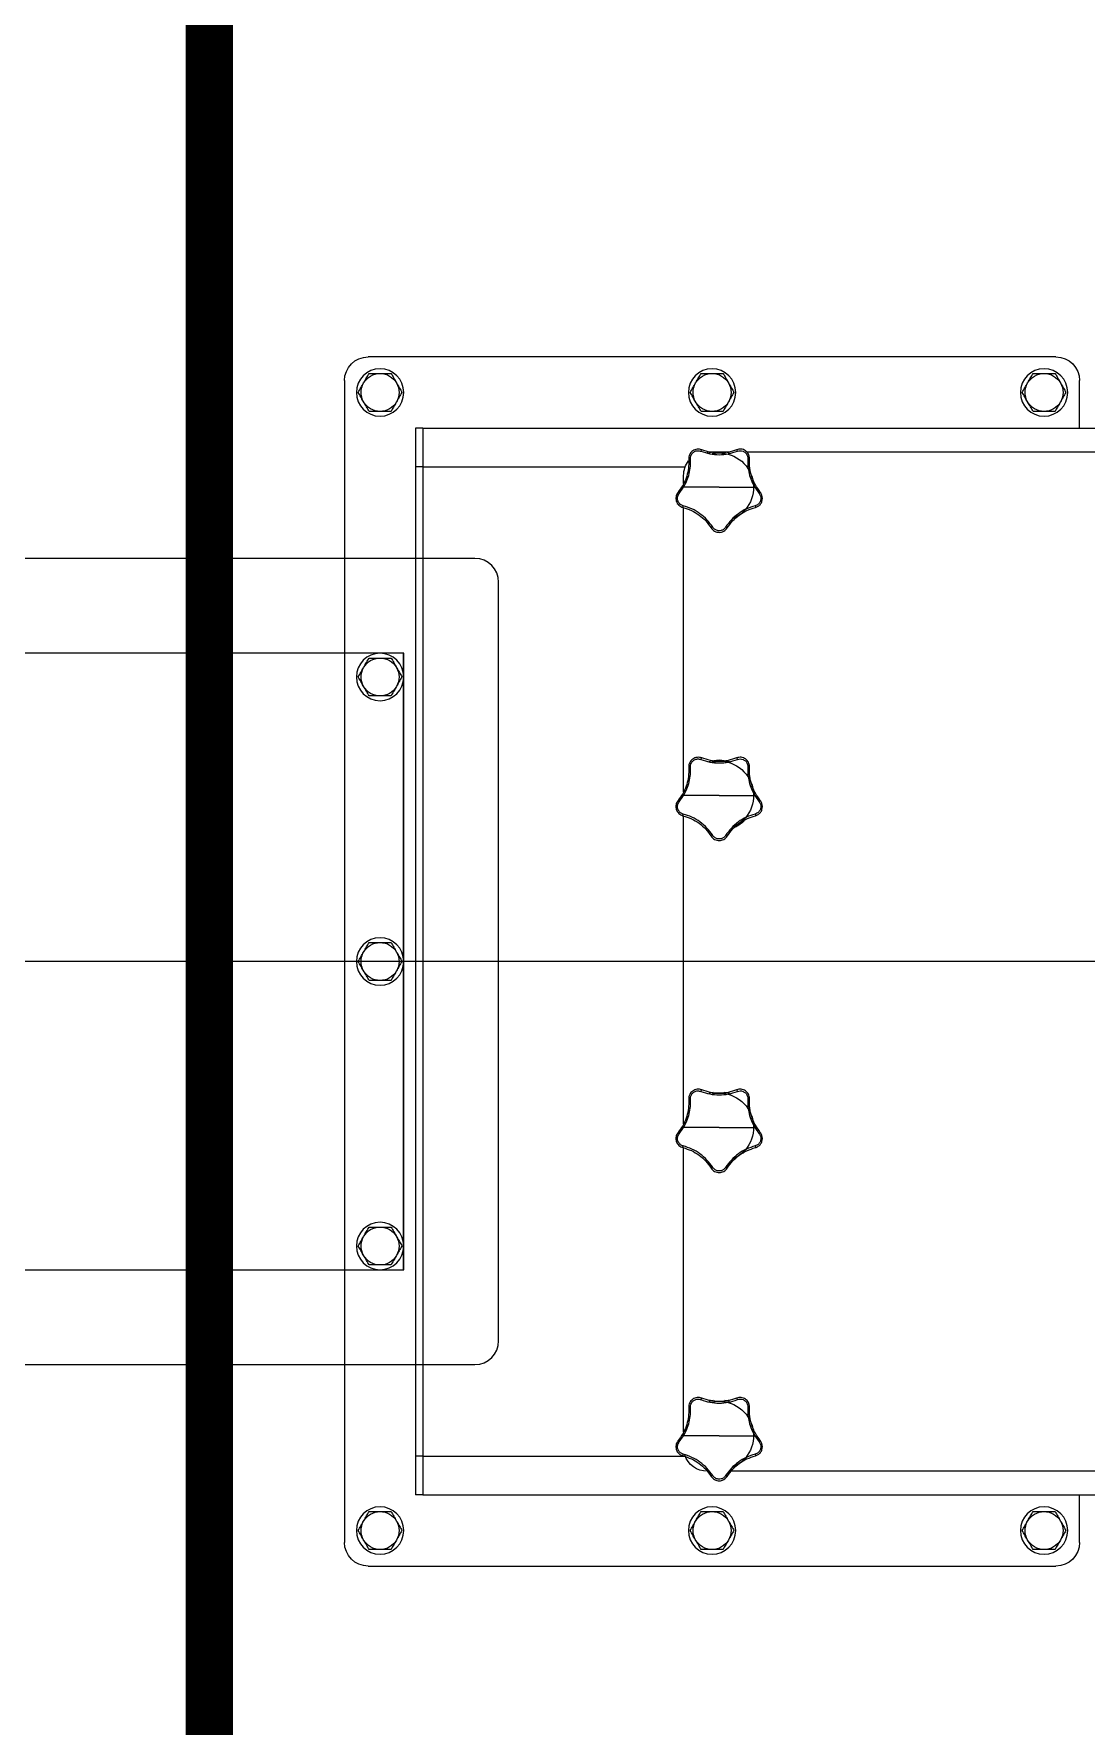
# Model space of a CAD drawing. Extents: x -681219 to -550379, y -242630 to -158199.
# Drawn here: x -660229 to -659786, y -222589 to -221875 of the extents above; entities that cross this region are included whole.
import ezdxf
from ezdxf.lldxf.tags import DXFTag

# ---------------------------------------------------------------- set-up
doc = ezdxf.new("R2010")
doc.units = 0
doc.header["$LTSCALE"] = 1000
doc.layers.get('0').update_dxf_attribs({"linetype": 'CONTINUOUS'})
doc.layers.add('center', color=253, linetype='CENTER2')
doc.layers.add('DIM', color=7, linetype='CONTINUOUS', lineweight=18)
doc.layers.add('famsun', color=7, linetype='CONTINUOUS', lineweight=0)
tags = doc.linetypes.add('CENTER2', pattern=[28.575, 19.05, -3.175, 3.175, -3.175]).pattern_tags.tags
tags[10:11] = [DXFTag(74, 4), DXFTag(75, 0), DXFTag(340, '0'), DXFTag(46, 0.0), DXFTag(50, 0.0), DXFTag(44, 0.0), DXFTag(45, 0.0)]
tags[8:9] = [DXFTag(74, 4), DXFTag(75, 0), DXFTag(340, '0'), DXFTag(46, 0.0), DXFTag(50, 0.0), DXFTag(44, 0.0), DXFTag(45, 0.0)]
tags[6:7] = [DXFTag(74, 4), DXFTag(75, 0), DXFTag(340, '0'), DXFTag(46, 0.0), DXFTag(50, 0.0), DXFTag(44, 0.0), DXFTag(45, 0.0)]
tags[4:5] = [DXFTag(74, 4), DXFTag(75, 0), DXFTag(340, '0'), DXFTag(46, 0.0), DXFTag(50, 0.0), DXFTag(44, 0.0), DXFTag(45, 0.0)]

# ---------------------------------------------------------------- blocks, each defined once
blk = doc.blocks.new('12')
for p, q in [((2243, 255), (2533, 255)), ((2233, 225), (2233, 245)), ((2543, 245), (2543, -245)), ((2510, 225), (108.97, 225)), ((2510, 225), (2510, 208.7)), ((2510, 225), (2513, 225)), ((2510, 225), (2510, 208.7)), ((2513, 225), (2513, 208.7)), ((2373.43, 215), (2221.5, 215)), ((2390, 215), (2380.6, 215)), ((2380.7, 214.37), (2381.58, 214.61)), ((2381.58, 214.61), (2382.61, 214.81)), ((2387.48, 214.79), (2388.42, 214.61)), ((2388.42, 214.61), (2389.35, 214.36)), ((2372.19, 211.89), (2372.18, 212.14)), ((2397.81, 211.89), (2397.77, 210.65)), ((2510, 208.7), (2399.29, 208.7)), ((2510, 208.7), (2510, -208.7)), ((2510, 208.7), (2513, 208.7)), ((2510, 208.7), (2510, -208.7)), ((2513, 208.7), (2513, -208.7)), ((2369.99, 200), (2368.15, 197.38)), ((2385, 200), (2369.99, 200)), ((2385, 200), (2400.01, 200)), ((2400, 201.6), (2400, 205)), ((2401.85, 197.38), (2400.01, 200)), ((2372.19, 81.89), (2372.18, 82.14)), ((2397.81, 81.89), (2397.77, 80.65)), ((2369.99, 70), (2368.15, 67.38)), ((2385, 70), (2369.99, 70)), ((2385, 70), (2400.01, 70)), ((2401.85, 67.38), (2400.01, 70)), ((2400, -68.4), (2400, 61.4)), ((2380.7, -55.63), (2381.58, -55.39)), ((2381.58, -55.39), (2382.61, -55.19)), ((2387.48, -55.21), (2388.42, -55.39)), ((2388.42, -55.39), (2389.35, -55.64)), ((2372.19, -58.11), (2372.18, -57.86)), ((2397.81, -58.11), (2397.77, -59.35)), ((2369.99, -70), (2368.15, -72.62)), ((2385, -70), (2369.99, -70)), ((2385, -70), (2400.01, -70)), ((2401.85, -72.62), (2400.01, -70)), ((2400, -198.4), (2400, -78.6)), ((2380.7, -185.63), (2381.58, -185.39)), ((2381.58, -185.39), (2382.61, -185.19)), ((2387.48, -185.21), (2388.42, -185.39)), ((2388.42, -185.39), (2389.35, -185.64)), ((2372.19, -188.11), (2372.18, -187.86)), ((2397.81, -188.11), (2397.77, -189.35)), ((2369.99, -200), (2368.15, -202.62)), ((2385, -200), (2369.99, -200)), ((2385, -200), (2400.01, -200)), ((2401.85, -202.62), (2400.01, -200)), ((2510, -208.7), (2399.29, -208.7)), ((2510, -208.7), (2510, -225)), ((2510, -208.7), (2513, -208.7)), ((2510, -208.7), (2510, -225)), ((2513, -208.7), (2513, -225)), ((2221.5, -215), (2379.96, -215)), ((2510, -225), (108.97, -225)), ((2233, -245), (2233, -225)), ((2510, -225), (2513, -225)), ((2533, -255), (2243, -255))]:
    blk.add_line(p, q)
at = {"color": 8, "linetype": 'CENTER2'}
for p, q in [((2400, 71.6), (2400, 191.4)), ((-455.35, 0), (2585.12, 0))]:
    blk.add_line(p, q, dxfattribs=at)
for centre in [(2248, 240), (2388, 240), (2528, 240), (2528, 120), (2528, 0), (2528, -120), (2248, -240), (2388, -240), (2528, -240)]:
    blk.add_circle(centre, 10)
for centre, radius, start, end in [((2243, 245), 10, 90, 180), ((2533, 245), 10, 0, 90), ((2248, 240), 8, 150, 210), ((2248, 240), 8, 90, 150), ((2248, 240), 8, 30, 90), ((2248, 240), 8, 330, 30), ((2388, 240), 8, 150, 210), ((2388, 240), 8, 90, 150), ((2388, 240), 8, 30, 90), ((2388, 240), 8, 330, 30), ((2528, 240), 8, 150, 210), ((2528, 240), 8, 90, 150), ((2528, 240), 8, 30, 90), ((2528, 240), 8, 330, 30), ((2248, 240), 8, 210, 270), ((2248, 240), 8, 270, 330), ((2388, 240), 8, 210, 270), ((2388, 240), 8, 270, 330), ((2528, 240), 8, 210, 270), ((2528, 240), 8, 270, 330), ((2385, 200), 14.5, 78.32229, 247.13734), ((2378.92, 214.76), 1.67, 139.03937, 164.15322), ((2391.08, 214.76), 1.67, 15.84678, 40.96063), ((2372.84, 210.35), 1.67, 87.84678, 112.96063), ((2397.16, 210.35), 1.67, 67.03937, 92.15322), ((2390, 205), 10, 0, 37.93041), ((2369.08, 198.78), 1.67, 211.03937, 236.15322), ((2400.92, 198.78), 1.67, 303.84678, 328.96063), ((2371.4, 191.64), 1.67, 159.84678, 184.96063), ((2398.6, 191.64), 1.67, 355.03937, 20.15322), ((2381.25, 184.49), 1.67, 283.03937, 308.15322), ((2388.75, 184.49), 1.67, 231.84678, 256.96063), ((2528, 120), 8, 150, 210), ((2528, 120), 8, 90, 150), ((2528, 120), 8, 30, 90), ((2528, 120), 8, 330, 30), ((2528, 120), 8, 210, 270), ((2528, 120), 8, 270, 330), ((2378.92, 84.76), 1.67, 139.03937, 164.15322), ((2391.08, 84.76), 1.67, 15.84678, 40.96063), ((2385, 70), 14.5, 78.32229, 247.13734), ((2372.84, 80.35), 1.67, 87.84678, 112.96063), ((2385, 70), 15, 73.15993, 106.64334), ((2397.16, 80.35), 1.67, 67.03937, 92.15322), ((2369.08, 68.78), 1.67, 211.03937, 236.15322), ((2400.92, 68.78), 1.67, 303.84678, 328.96063), ((2371.4, 61.64), 1.67, 159.84678, 184.96063), ((2385, 70), 15, 225.5051, 242.52459), ((2398.6, 61.64), 1.67, 355.03937, 20.15322), ((2381.25, 54.49), 1.67, 283.03937, 308.15322), ((2388.75, 54.49), 1.67, 231.84678, 256.96063), ((2528, 0), 8, 90, 150), ((2528, 0), 8, 30, 90), ((2528, 0), 8, 150, 210), ((2528, 0), 8, 330, 30), ((2528, 0), 8, 210, 270), ((2528, 0), 8, 270, 330), ((2385, -70), 14.5, 78.32229, 247.13734), ((2378.92, -55.24), 1.67, 139.03937, 164.15322), ((2391.08, -55.24), 1.67, 15.84678, 40.96063), ((2372.84, -59.65), 1.67, 87.84678, 112.96063), ((2397.16, -59.65), 1.67, 67.03937, 92.15322), ((2369.08, -71.22), 1.67, 211.03937, 236.15322), ((2371.4, -78.36), 1.67, 159.84678, 184.96063), ((2398.6, -78.36), 1.67, 355.03937, 20.15322), ((2400.92, -71.22), 1.67, 303.84678, 328.96063), ((2381.25, -85.51), 1.67, 283.03937, 308.15322), ((2388.75, -85.51), 1.67, 231.84678, 256.96063), ((2528, -120), 8, 90, 150), ((2528, -120), 8, 30, 90), ((2528, -120), 8, 150, 210), ((2528, -120), 8, 330, 30), ((2528, -120), 8, 210, 270), ((2528, -120), 8, 270, 330), ((2385, -200), 14.5, 78.32229, 247.13734), ((2378.92, -185.24), 1.67, 139.03937, 164.15322), ((2391.08, -185.24), 1.67, 15.84678, 40.96063), ((2372.84, -189.65), 1.67, 87.84678, 112.96063), ((2397.16, -189.65), 1.67, 67.03937, 92.15322), ((2369.08, -201.22), 1.67, 211.03937, 236.15322), ((2400.92, -201.22), 1.67, 303.84678, 328.96063), ((2371.4, -208.36), 1.67, 159.84678, 184.96063), ((2390, -205), 10, 270, 341.77374), ((2398.6, -208.36), 1.67, 355.03937, 20.15322), ((2381.25, -215.51), 1.67, 283.03937, 308.15322), ((2388.75, -215.51), 1.67, 231.84678, 256.96063), ((2248, -240), 8, 90, 150), ((2248, -240), 8, 30, 90), ((2388, -240), 8, 90, 150), ((2388, -240), 8, 30, 90), ((2528, -240), 8, 90, 150), ((2528, -240), 8, 30, 90), ((2248, -240), 8, 150, 210), ((2248, -240), 8, 330, 30), ((2388, -240), 8, 150, 210), ((2388, -240), 8, 330, 30), ((2528, -240), 8, 150, 210), ((2528, -240), 8, 330, 30), ((2243, -245), 10, 180, 270), ((2248, -240), 8, 210, 270), ((2248, -240), 8, 270, 330), ((2388, -240), 8, 210, 270), ((2388, -240), 8, 270, 330), ((2528, -240), 8, 210, 270), ((2528, -240), 8, 270, 330), ((2533, -245), 10, 270, 0)]:
    blk.add_arc(centre, radius, start, end)
for points, knots in [([(2241.07, 244), (2241.02, 243.91), (2240.6, 243.19), (2239.82, 241.83), (2239.12, 240.61), (2238.76, 240)], [0, 0, 0, 0, 0.0700858, 0.5307822, 1, 1, 1, 1]), ([(2243.38, 248), (2243.01, 247.35), (2242.25, 246.04), (2241.47, 244.68), (2241.07, 244)], [0, 0, 0, 0, 0.495458, 1, 1, 1, 1]), ([(2248, 248), (2246.73, 248), (2245.17, 248), (2243.66, 248), (2243.38, 248)], [0, 0, 0, 0, 0.811304, 1, 1, 1, 1]), ([(2252.62, 248), (2251.42, 248), (2249.9, 248), (2248.33, 248), (2248, 248)], [0, 0, 0, 0, 0.785622, 1, 1, 1, 1]), ([(2254.93, 244), (2254.87, 244.09), (2254.46, 244.81), (2253.68, 246.17), (2252.97, 247.39), (2252.62, 248)], [0, 0, 0, 0, 0.0700858, 0.5307822, 1, 1, 1, 1]), ([(2257.24, 240), (2256.86, 240.65), (2256.11, 241.96), (2255.32, 243.32), (2254.93, 244)], [0, 0, 0, 0, 0.495458, 1, 1, 1, 1]), ([(2381.07, 244), (2381.02, 243.91), (2380.6, 243.19), (2379.82, 241.83), (2379.12, 240.61), (2378.76, 240)], [0, 0, 0, 0, 0.0700858, 0.5307822, 1, 1, 1, 1]), ([(2383.38, 248), (2383.01, 247.35), (2382.25, 246.04), (2381.47, 244.68), (2381.07, 244)], [0, 0, 0, 0, 0.495458, 1, 1, 1, 1]), ([(2388, 248), (2386.73, 248), (2385.17, 248), (2383.66, 248), (2383.38, 248)], [0, 0, 0, 0, 0.811304, 1, 1, 1, 1]), ([(2392.62, 248), (2391.42, 248), (2389.9, 248), (2388.33, 248), (2388, 248)], [0, 0, 0, 0, 0.785622, 1, 1, 1, 1]), ([(2394.93, 244), (2394.87, 244.09), (2394.46, 244.81), (2393.68, 246.17), (2392.97, 247.39), (2392.62, 248)], [0, 0, 0, 0, 0.0700858, 0.5307822, 1, 1, 1, 1]), ([(2397.24, 240), (2396.86, 240.65), (2396.11, 241.96), (2395.32, 243.32), (2394.93, 244)], [0, 0, 0, 0, 0.495458, 1, 1, 1, 1]), ([(2521.07, 244), (2521.02, 243.91), (2520.6, 243.19), (2519.82, 241.83), (2519.12, 240.61), (2518.76, 240)], [0, 0, 0, 0, 0.0700858, 0.5307822, 1, 1, 1, 1]), ([(2523.38, 248), (2523.01, 247.35), (2522.25, 246.04), (2521.47, 244.68), (2521.07, 244)], [0, 0, 0, 0, 0.495458, 1, 1, 1, 1]), ([(2528, 248), (2526.73, 248), (2525.17, 248), (2523.66, 248), (2523.38, 248)], [0, 0, 0, 0, 0.811304, 1, 1, 1, 1]), ([(2532.62, 248), (2531.42, 248), (2529.9, 248), (2528.33, 248), (2528, 248)], [0, 0, 0, 0, 0.785622, 1, 1, 1, 1]), ([(2534.93, 244), (2534.87, 244.09), (2534.46, 244.81), (2533.68, 246.17), (2532.97, 247.39), (2532.62, 248)], [0, 0, 0, 0, 0.0700858, 0.5307822, 1, 1, 1, 1]), ([(2537.24, 240), (2536.86, 240.65), (2536.11, 241.96), (2535.32, 243.32), (2534.93, 244)], [0, 0, 0, 0, 0.495458, 1, 1, 1, 1]), ([(2238.76, 240), (2239.14, 239.35), (2239.89, 238.04), (2240.68, 236.68), (2241.07, 236)], [0, 0, 0, 0, 0.495458, 1, 1, 1, 1]), ([(2241.07, 236), (2241.13, 235.91), (2241.54, 235.19), (2242.32, 233.83), (2243.03, 232.61), (2243.38, 232)], [0, 0, 0, 0, 0.0700858, 0.5307822, 1, 1, 1, 1]), ([(2252.62, 232), (2252.99, 232.65), (2253.75, 233.96), (2254.53, 235.32), (2254.93, 236)], [0, 0, 0, 0, 0.495458, 1, 1, 1, 1]), ([(2254.93, 236), (2254.98, 236.09), (2255.4, 236.81), (2256.18, 238.17), (2256.88, 239.39), (2257.24, 240)], [0, 0, 0, 0, 0.0700858, 0.5307822, 1, 1, 1, 1]), ([(2378.76, 240), (2379.14, 239.35), (2379.89, 238.04), (2380.68, 236.68), (2381.07, 236)], [0, 0, 0, 0, 0.495458, 1, 1, 1, 1]), ([(2381.07, 236), (2381.13, 235.91), (2381.54, 235.19), (2382.32, 233.83), (2383.03, 232.61), (2383.38, 232)], [0, 0, 0, 0, 0.0700858, 0.5307822, 1, 1, 1, 1]), ([(2392.62, 232), (2392.99, 232.65), (2393.75, 233.96), (2394.53, 235.32), (2394.93, 236)], [0, 0, 0, 0, 0.495458, 1, 1, 1, 1]), ([(2394.93, 236), (2394.98, 236.09), (2395.4, 236.81), (2396.18, 238.17), (2396.88, 239.39), (2397.24, 240)], [0, 0, 0, 0, 0.0700858, 0.5307822, 1, 1, 1, 1]), ([(2518.76, 240), (2519.14, 239.35), (2519.89, 238.04), (2520.68, 236.68), (2521.07, 236)], [0, 0, 0, 0, 0.495458, 1, 1, 1, 1]), ([(2521.07, 236), (2521.13, 235.91), (2521.54, 235.19), (2522.32, 233.83), (2523.03, 232.61), (2523.38, 232)], [0, 0, 0, 0, 0.0700858, 0.5307822, 1, 1, 1, 1]), ([(2532.62, 232), (2532.99, 232.65), (2533.75, 233.96), (2534.53, 235.32), (2534.93, 236)], [0, 0, 0, 0, 0.495458, 1, 1, 1, 1]), ([(2534.93, 236), (2534.98, 236.09), (2535.4, 236.81), (2536.18, 238.17), (2536.88, 239.39), (2537.24, 240)], [0, 0, 0, 0, 0.0700858, 0.5307822, 1, 1, 1, 1]), ([(2243.38, 232), (2243.66, 232), (2245.17, 232), (2246.73, 232), (2248, 232)], [0, 0, 0, 0, 0.188696, 1, 1, 1, 1]), ([(2248, 232), (2248.33, 232), (2249.9, 232), (2251.42, 232), (2252.62, 232)], [0, 0, 0, 0, 0.214378, 1, 1, 1, 1]), ([(2383.38, 232), (2383.66, 232), (2385.17, 232), (2386.73, 232), (2388, 232)], [0, 0, 0, 0, 0.188696, 1, 1, 1, 1]), ([(2388, 232), (2388.33, 232), (2389.9, 232), (2391.42, 232), (2392.62, 232)], [0, 0, 0, 0, 0.214378, 1, 1, 1, 1]), ([(2523.38, 232), (2523.66, 232), (2525.17, 232), (2526.73, 232), (2528, 232)], [0, 0, 0, 0, 0.188696, 1, 1, 1, 1]), ([(2528, 232), (2528.33, 232), (2529.9, 232), (2531.42, 232), (2532.62, 232)], [0, 0, 0, 0, 0.214378, 1, 1, 1, 1]), ([(2372.18, 212.14), (2372.21, 212.47), (2372.25, 213.12), (2372.62, 214.03), (2373.17, 214.83), (2373.91, 215.47), (2374.78, 215.92), (2375.72, 216.15), (2376.71, 216.15), (2377.33, 215.96), (2377.65, 215.86)], [0, 0, 0, 0, 0.128495, 0.249756, 0.375809, 0.499953, 0.623666, 0.749874, 0.870849, 1, 1, 1, 1]), ([(2377.31, 215.22), (2376.92, 215.32), (2376.14, 215.53), (2374.92, 215.28), (2373.82, 214.6), (2373, 213.45), (2372.94, 212.49), (2372.91, 212.02)], [0, 0, 0, 0, 0.187058, 0.373924, 0.560709, 0.780234, 1, 1, 1, 1]), ([(2392.69, 215.22), (2391.44, 214.8), (2388.95, 213.97), (2384.99, 213.65), (2381.04, 213.97), (2378.55, 214.8), (2377.31, 215.22)], [0, 0, 0, 0, 0.251233, 0.500208, 0.750439, 1, 1, 1, 1]), ([(2377.65, 215.86), (2378.84, 215.46), (2381.21, 214.67), (2384.99, 214.35), (2388.77, 214.66), (2391.15, 215.46), (2392.35, 215.86)], [0, 0, 0, 0, 0.249562, 0.499801, 0.748752, 1, 1, 1, 1]), ([(2392.35, 215.86), (2392.68, 215.96), (2393.32, 216.16), (2394.34, 216.14), (2395.31, 215.89), (2396.19, 215.41), (2396.93, 214.71), (2397.46, 213.87), (2397.8, 212.9), (2397.8, 212.23), (2397.81, 211.89)], [0, 0, 0, 0, 0.12914, 0.249982, 0.376113, 0.499908, 0.623755, 0.74995, 0.870821, 1, 1, 1, 1]), ([(2397.09, 212.02), (2397.07, 212.42), (2397.03, 213.23), (2396.42, 214.31), (2395.43, 215.14), (2394.08, 215.56), (2393.16, 215.33), (2392.69, 215.22)], [0, 0, 0, 0, 0.187058, 0.373924, 0.560709, 0.780234, 1, 1, 1, 1]), ([(2367.65, 197.91), (2368.39, 198.92), (2369.88, 200.93), (2371.35, 204.43), (2372.22, 208.12), (2372.2, 210.63), (2372.19, 211.89)], [0, 0, 0, 0, 0.2495624, 0.4998013, 0.7487519, 1, 1, 1, 1]), ([(2372.91, 212.02), (2372.93, 210.97), (2372.96, 208.88), (2372.41, 205.77), (2371.48, 202.76), (2370.48, 200.92), (2369.99, 200)], [0, 0, 0, 0, 0.251572, 0.500479, 0.750741, 1, 1, 1, 1]), ([(2400.01, 200), (2399.52, 200.92), (2398.52, 202.77), (2397.58, 205.78), (2397.04, 208.89), (2397.07, 210.97), (2397.09, 212.02)], [0, 0, 0, 0, 0.249343, 0.500108, 0.749776, 1, 1, 1, 1]), ([(2397.77, 210.65), (2397.83, 209.5), (2397.94, 207.21), (2398.87, 203.86), (2400.28, 200.68), (2401.66, 198.84), (2402.35, 197.91)], [0, 0, 0, 0, 0.2489562, 0.499589, 0.748504, 1, 1, 1, 1]), ([(2366.73, 195.36), (2366.77, 195.81), (2366.85, 196.74), (2367.38, 197.51), (2367.65, 197.91)], [0, 0, 0, 0, 0.480984, 1, 1, 1, 1]), ([(2369.74, 191.49), (2369.31, 191.65), (2368.48, 191.95), (2367.51, 192.89), (2366.86, 194.04), (2366.78, 194.92), (2366.73, 195.36)], [0, 0, 0, 0, 0.25934, 0.499965, 0.75017, 1, 1, 1, 1]), ([(2368.15, 197.38), (2367.93, 197.05), (2367.49, 196.37), (2367.35, 195.13), (2367.67, 193.88), (2368.51, 192.75), (2369.39, 192.39), (2369.83, 192.21)], [0, 0, 0, 0, 0.187058, 0.373924, 0.560709, 0.780234, 1, 1, 1, 1]), ([(2400.17, 192.21), (2400.55, 192.36), (2401.3, 192.64), (2402.14, 193.56), (2402.62, 194.76), (2402.61, 196.17), (2402.1, 196.98), (2401.85, 197.38)], [0, 0, 0, 0, 0.187058, 0.373924, 0.560709, 0.780234, 1, 1, 1, 1]), ([(2402.35, 197.91), (2402.55, 197.63), (2402.94, 197.08), (2403.24, 196.11), (2403.3, 195.11), (2403.11, 194.12), (2402.68, 193.2), (2402.04, 192.43), (2401.23, 191.82), (2400.59, 191.6), (2400.26, 191.49)], [0, 0, 0, 0, 0.12914, 0.249982, 0.376114, 0.499908, 0.623755, 0.74995, 0.870821, 1, 1, 1, 1]), ([(2381.62, 182.85), (2380.9, 183.87), (2379.44, 185.91), (2376.57, 188.38), (2373.33, 190.36), (2370.94, 191.11), (2369.74, 191.49)], [0, 0, 0, 0, 0.2495624, 0.4998013, 0.7487519, 1, 1, 1, 1]), ([(2369.83, 192.21), (2371.09, 191.81), (2373.59, 191.02), (2376.98, 188.95), (2379.99, 186.37), (2381.52, 184.23), (2382.28, 183.17)], [0, 0, 0, 0, 0.251233, 0.500208, 0.750439, 1, 1, 1, 1]), ([(2387.72, 183.17), (2388.49, 184.24), (2390.02, 186.37), (2393.03, 188.96), (2396.42, 191.02), (2398.92, 191.82), (2400.17, 192.21)], [0, 0, 0, 0, 0.251233, 0.500208, 0.750439, 1, 1, 1, 1]), ([(2400.26, 191.49), (2399.07, 191.11), (2396.68, 190.36), (2393.44, 188.39), (2390.56, 185.92), (2389.11, 183.88), (2388.38, 182.85)], [0, 0, 0, 0, 0.249562, 0.499801, 0.748752, 1, 1, 1, 1]), ([(2388.38, 182.85), (2388.17, 182.58), (2387.77, 182.04), (2386.93, 181.45), (2386, 181.08), (2385, 180.96), (2384, 181.08), (2383.07, 181.45), (2382.23, 182.04), (2381.83, 182.58), (2381.62, 182.85)], [0, 0, 0, 0, 0.12914, 0.249982, 0.376113, 0.499908, 0.623755, 0.74995, 0.870821, 1, 1, 1, 1]), ([(2382.28, 183.17), (2382.53, 182.85), (2383.04, 182.22), (2384.18, 181.71), (2385.46, 181.62), (2386.8, 182.07), (2387.41, 182.8), (2387.72, 183.17)], [0, 0, 0, 0, 0.187058, 0.373924, 0.560709, 0.780234, 1, 1, 1, 1]), ([(2521.07, 124), (2521.02, 123.91), (2520.6, 123.19), (2519.82, 121.83), (2519.12, 120.61), (2518.76, 120)], [0, 0, 0, 0, 0.0700858, 0.5307822, 1, 1, 1, 1]), ([(2523.38, 128), (2523.01, 127.35), (2522.25, 126.04), (2521.47, 124.68), (2521.07, 124)], [0, 0, 0, 0, 0.495458, 1, 1, 1, 1]), ([(2528, 128), (2526.73, 128), (2525.17, 128), (2523.66, 128), (2523.38, 128)], [0, 0, 0, 0, 0.811304, 1, 1, 1, 1]), ([(2532.62, 128), (2531.42, 128), (2529.9, 128), (2528.33, 128), (2528, 128)], [0, 0, 0, 0, 0.785622, 1, 1, 1, 1]), ([(2534.93, 124), (2534.87, 124.09), (2534.46, 124.81), (2533.68, 126.17), (2532.97, 127.39), (2532.62, 128)], [0, 0, 0, 0, 0.0700858, 0.5307822, 1, 1, 1, 1]), ([(2537.24, 120), (2536.86, 120.65), (2536.11, 121.96), (2535.32, 123.32), (2534.93, 124)], [0, 0, 0, 0, 0.495458, 1, 1, 1, 1]), ([(2518.76, 120), (2519.14, 119.35), (2519.89, 118.04), (2520.68, 116.68), (2521.07, 116)], [0, 0, 0, 0, 0.495458, 1, 1, 1, 1]), ([(2521.07, 116), (2521.13, 115.91), (2521.54, 115.19), (2522.32, 113.83), (2523.03, 112.61), (2523.38, 112)], [0, 0, 0, 0, 0.0700858, 0.5307822, 1, 1, 1, 1]), ([(2532.62, 112), (2532.99, 112.65), (2533.75, 113.96), (2534.53, 115.32), (2534.93, 116)], [0, 0, 0, 0, 0.495458, 1, 1, 1, 1]), ([(2534.93, 116), (2534.98, 116.09), (2535.4, 116.81), (2536.18, 118.17), (2536.88, 119.39), (2537.24, 120)], [0, 0, 0, 0, 0.0700858, 0.5307822, 1, 1, 1, 1]), ([(2523.38, 112), (2523.66, 112), (2525.17, 112), (2526.73, 112), (2528, 112)], [0, 0, 0, 0, 0.188696, 1, 1, 1, 1]), ([(2528, 112), (2528.33, 112), (2529.9, 112), (2531.42, 112), (2532.62, 112)], [0, 0, 0, 0, 0.214378, 1, 1, 1, 1]), ([(2372.18, 82.14), (2372.21, 82.47), (2372.25, 83.12), (2372.62, 84.03), (2373.17, 84.83), (2373.91, 85.47), (2374.78, 85.92), (2375.72, 86.15), (2376.71, 86.15), (2377.33, 85.96), (2377.65, 85.86)], [0, 0, 0, 0, 0.128495, 0.249756, 0.375809, 0.499953, 0.623666, 0.749874, 0.870849, 1, 1, 1, 1]), ([(2377.65, 85.86), (2378.84, 85.46), (2381.21, 84.67), (2384.99, 84.35), (2388.77, 84.66), (2391.15, 85.46), (2392.35, 85.86)], [0, 0, 0, 0, 0.2495624, 0.4998013, 0.7487519, 1, 1, 1, 1]), ([(2392.35, 85.86), (2392.68, 85.96), (2393.32, 86.16), (2394.34, 86.14), (2395.31, 85.89), (2396.19, 85.41), (2396.93, 84.71), (2397.46, 83.87), (2397.8, 82.9), (2397.8, 82.23), (2397.81, 81.89)], [0, 0, 0, 0, 0.12914, 0.249982, 0.376113, 0.499908, 0.623755, 0.74995, 0.870821, 1, 1, 1, 1]), ([(2367.65, 67.91), (2368.39, 68.92), (2369.88, 70.93), (2371.35, 74.43), (2372.22, 78.12), (2372.2, 80.63), (2372.19, 81.89)], [0, 0, 0, 0, 0.249562, 0.499801, 0.748752, 1, 1, 1, 1]), ([(2372.91, 82.02), (2372.93, 80.97), (2372.96, 78.88), (2372.41, 75.77), (2371.48, 72.76), (2370.48, 70.92), (2369.99, 70)], [0, 0, 0, 0, 0.251572, 0.500479, 0.750741, 1, 1, 1, 1]), ([(2377.31, 85.22), (2376.92, 85.32), (2376.14, 85.53), (2374.92, 85.28), (2373.82, 84.6), (2373, 83.45), (2372.94, 82.49), (2372.91, 82.02)], [0, 0, 0, 0, 0.187058, 0.373924, 0.560709, 0.780234, 1, 1, 1, 1]), ([(2392.69, 85.22), (2391.44, 84.8), (2388.95, 83.97), (2384.99, 83.65), (2381.04, 83.97), (2378.55, 84.8), (2377.31, 85.22)], [0, 0, 0, 0, 0.251233, 0.500208, 0.750439, 1, 1, 1, 1]), ([(2397.09, 82.02), (2397.07, 82.42), (2397.03, 83.23), (2396.42, 84.31), (2395.43, 85.14), (2394.08, 85.56), (2393.16, 85.33), (2392.69, 85.22)], [0, 0, 0, 0, 0.187058, 0.373924, 0.560709, 0.780234, 1, 1, 1, 1]), ([(2400.01, 70), (2399.52, 70.92), (2398.52, 72.77), (2397.58, 75.78), (2397.04, 78.89), (2397.07, 80.97), (2397.09, 82.02)], [0, 0, 0, 0, 0.249343, 0.500108, 0.749776, 1, 1, 1, 1]), ([(2397.77, 80.65), (2397.83, 79.5), (2397.94, 77.21), (2398.87, 73.86), (2400.28, 70.68), (2401.66, 68.84), (2402.35, 67.91)], [0, 0, 0, 0, 0.2489562, 0.499589, 0.748504, 1, 1, 1, 1]), ([(2366.73, 65.36), (2366.77, 65.81), (2366.85, 66.74), (2367.38, 67.51), (2367.65, 67.91)], [0, 0, 0, 0, 0.480984, 1, 1, 1, 1]), ([(2369.74, 61.49), (2369.31, 61.65), (2368.48, 61.95), (2367.51, 62.89), (2366.86, 64.04), (2366.78, 64.92), (2366.73, 65.36)], [0, 0, 0, 0, 0.25934, 0.499965, 0.75017, 1, 1, 1, 1]), ([(2368.15, 67.38), (2367.93, 67.05), (2367.49, 66.37), (2367.35, 65.13), (2367.67, 63.88), (2368.51, 62.75), (2369.39, 62.39), (2369.83, 62.21)], [0, 0, 0, 0, 0.1870578, 0.3739241, 0.5607091, 0.7802342, 1, 1, 1, 1]), ([(2400.17, 62.21), (2400.55, 62.36), (2401.3, 62.64), (2402.14, 63.56), (2402.62, 64.76), (2402.61, 66.17), (2402.1, 66.98), (2401.85, 67.38)], [0, 0, 0, 0, 0.187058, 0.373924, 0.560709, 0.780234, 1, 1, 1, 1]), ([(2402.35, 67.91), (2402.55, 67.63), (2402.94, 67.08), (2403.24, 66.11), (2403.3, 65.11), (2403.11, 64.12), (2402.68, 63.2), (2402.04, 62.43), (2401.23, 61.82), (2400.59, 61.6), (2400.26, 61.49)], [0, 0, 0, 0, 0.12914, 0.249982, 0.376114, 0.499908, 0.623755, 0.74995, 0.870821, 1, 1, 1, 1]), ([(2381.62, 52.85), (2380.9, 53.87), (2379.44, 55.91), (2376.57, 58.38), (2373.33, 60.36), (2370.94, 61.11), (2369.74, 61.49)], [0, 0, 0, 0, 0.2495624, 0.4998013, 0.7487519, 1, 1, 1, 1]), ([(2369.83, 62.21), (2371.09, 61.81), (2373.59, 61.02), (2376.98, 58.95), (2379.99, 56.37), (2381.52, 54.23), (2382.28, 53.17)], [0, 0, 0, 0, 0.251233, 0.500208, 0.750439, 1, 1, 1, 1]), ([(2387.72, 53.17), (2388.49, 54.24), (2390.02, 56.37), (2393.03, 58.96), (2396.42, 61.02), (2398.92, 61.82), (2400.17, 62.21)], [0, 0, 0, 0, 0.251233, 0.500208, 0.750439, 1, 1, 1, 1]), ([(2400.26, 61.49), (2399.07, 61.11), (2396.68, 60.36), (2393.44, 58.39), (2390.56, 55.92), (2389.11, 53.88), (2388.38, 52.85)], [0, 0, 0, 0, 0.2495624, 0.4998013, 0.7487519, 1, 1, 1, 1]), ([(2388.38, 52.85), (2388.17, 52.58), (2387.77, 52.04), (2386.93, 51.45), (2386, 51.08), (2385, 50.96), (2384, 51.08), (2383.07, 51.45), (2382.23, 52.04), (2381.83, 52.58), (2381.62, 52.85)], [0, 0, 0, 0, 0.12914, 0.249982, 0.376113, 0.499908, 0.623755, 0.74995, 0.870821, 1, 1, 1, 1]), ([(2382.28, 53.17), (2382.53, 52.85), (2383.04, 52.22), (2384.18, 51.71), (2385.46, 51.62), (2386.8, 52.07), (2387.41, 52.8), (2387.72, 53.17)], [0, 0, 0, 0, 0.187058, 0.373924, 0.560709, 0.780234, 1, 1, 1, 1]), ([(2523.38, 8), (2523.01, 7.35), (2522.25, 6.04), (2521.47, 4.68), (2521.07, 4)], [0, 0, 0, 0, 0.495458, 1, 1, 1, 1]), ([(2528, 8), (2526.73, 8), (2525.17, 8), (2523.66, 8), (2523.38, 8)], [0, 0, 0, 0, 0.811304, 1, 1, 1, 1]), ([(2532.62, 8), (2531.42, 8), (2529.9, 8), (2528.33, 8), (2528, 8)], [0, 0, 0, 0, 0.785622, 1, 1, 1, 1]), ([(2534.93, 4), (2534.87, 4.09), (2534.46, 4.81), (2533.68, 6.17), (2532.97, 7.39), (2532.62, 8)], [0, 0, 0, 0, 0.0700858, 0.5307822, 1, 1, 1, 1]), ([(2521.07, 4), (2521.02, 3.91), (2520.6, 3.19), (2519.82, 1.83), (2519.12, 0.61), (2518.76, 0)], [0, 0, 0, 0, 0.0700858, 0.5307822, 1, 1, 1, 1]), ([(2518.76, 0), (2519.14, -0.65), (2519.89, -1.96), (2520.68, -3.32), (2521.07, -4)], [0, 0, 0, 0, 0.495458, 1, 1, 1, 1]), ([(2537.24, 0), (2536.86, 0.65), (2536.11, 1.96), (2535.32, 3.32), (2534.93, 4)], [0, 0, 0, 0, 0.495458, 1, 1, 1, 1]), ([(2534.93, -4), (2534.98, -3.91), (2535.4, -3.19), (2536.18, -1.83), (2536.88, -0.61), (2537.24, 0)], [0, 0, 0, 0, 0.0700858, 0.5307822, 1, 1, 1, 1]), ([(2521.07, -4), (2521.13, -4.09), (2521.54, -4.81), (2522.32, -6.17), (2523.03, -7.39), (2523.38, -8)], [0, 0, 0, 0, 0.0700858, 0.5307822, 1, 1, 1, 1]), ([(2532.62, -8), (2532.99, -7.35), (2533.75, -6.04), (2534.53, -4.68), (2534.93, -4)], [0, 0, 0, 0, 0.495458, 1, 1, 1, 1]), ([(2523.38, -8), (2523.66, -8), (2525.17, -8), (2526.73, -8), (2528, -8)], [0, 0, 0, 0, 0.188696, 1, 1, 1, 1]), ([(2528, -8), (2528.33, -8), (2529.9, -8), (2531.42, -8), (2532.62, -8)], [0, 0, 0, 0, 0.214378, 1, 1, 1, 1]), ([(2372.18, -57.86), (2372.21, -57.53), (2372.25, -56.88), (2372.62, -55.97), (2373.17, -55.17), (2373.91, -54.53), (2374.78, -54.08), (2375.72, -53.85), (2376.71, -53.85), (2377.33, -54.04), (2377.65, -54.14)], [0, 0, 0, 0, 0.128495, 0.249756, 0.375809, 0.499953, 0.623666, 0.749874, 0.870849, 1, 1, 1, 1]), ([(2377.31, -54.78), (2376.92, -54.68), (2376.14, -54.47), (2374.92, -54.72), (2373.82, -55.4), (2373, -56.55), (2372.94, -57.51), (2372.91, -57.98)], [0, 0, 0, 0, 0.187058, 0.373924, 0.560709, 0.780234, 1, 1, 1, 1]), ([(2392.69, -54.78), (2391.44, -55.2), (2388.95, -56.03), (2384.99, -56.35), (2381.04, -56.03), (2378.55, -55.2), (2377.31, -54.78)], [0, 0, 0, 0, 0.251233, 0.500208, 0.750439, 1, 1, 1, 1]), ([(2377.65, -54.14), (2378.84, -54.54), (2381.21, -55.33), (2384.99, -55.65), (2388.77, -55.34), (2391.15, -54.54), (2392.35, -54.14)], [0, 0, 0, 0, 0.2495624, 0.4998013, 0.7487519, 1, 1, 1, 1]), ([(2392.35, -54.14), (2392.68, -54.04), (2393.32, -53.84), (2394.34, -53.86), (2395.31, -54.11), (2396.19, -54.59), (2396.93, -55.29), (2397.46, -56.13), (2397.8, -57.1), (2397.8, -57.77), (2397.81, -58.11)], [0, 0, 0, 0, 0.12914, 0.249982, 0.376113, 0.499908, 0.623755, 0.74995, 0.870821, 1, 1, 1, 1]), ([(2397.09, -57.98), (2397.07, -57.58), (2397.03, -56.77), (2396.42, -55.69), (2395.43, -54.86), (2394.08, -54.44), (2393.16, -54.67), (2392.69, -54.78)], [0, 0, 0, 0, 0.1870578, 0.3739241, 0.5607091, 0.7802342, 1, 1, 1, 1]), ([(2367.65, -72.09), (2368.39, -71.08), (2369.88, -69.07), (2371.35, -65.57), (2372.22, -61.88), (2372.2, -59.37), (2372.19, -58.11)], [0, 0, 0, 0, 0.2495624, 0.4998013, 0.7487519, 1, 1, 1, 1]), ([(2372.91, -57.98), (2372.93, -59.03), (2372.96, -61.12), (2372.41, -64.23), (2371.48, -67.24), (2370.48, -69.08), (2369.99, -70)], [0, 0, 0, 0, 0.251572, 0.500479, 0.750741, 1, 1, 1, 1]), ([(2400.01, -70), (2399.52, -69.08), (2398.52, -67.23), (2397.58, -64.22), (2397.04, -61.11), (2397.07, -59.03), (2397.09, -57.98)], [0, 0, 0, 0, 0.249343, 0.500108, 0.749776, 1, 1, 1, 1]), ([(2397.77, -59.35), (2397.83, -60.5), (2397.94, -62.79), (2398.87, -66.14), (2400.28, -69.32), (2401.66, -71.16), (2402.35, -72.09)], [0, 0, 0, 0, 0.2489562, 0.499589, 0.748504, 1, 1, 1, 1]), ([(2366.73, -74.64), (2366.77, -74.19), (2366.85, -73.26), (2367.38, -72.49), (2367.65, -72.09)], [0, 0, 0, 0, 0.480984, 1, 1, 1, 1]), ([(2369.74, -78.51), (2369.31, -78.35), (2368.48, -78.05), (2367.51, -77.11), (2366.86, -75.96), (2366.78, -75.08), (2366.73, -74.64)], [0, 0, 0, 0, 0.25934, 0.499965, 0.75017, 1, 1, 1, 1]), ([(2368.15, -72.62), (2367.93, -72.95), (2367.49, -73.63), (2367.35, -74.87), (2367.67, -76.12), (2368.51, -77.25), (2369.39, -77.61), (2369.83, -77.79)], [0, 0, 0, 0, 0.1870578, 0.3739241, 0.5607091, 0.7802342, 1, 1, 1, 1]), ([(2381.62, -87.15), (2380.9, -86.13), (2379.44, -84.09), (2376.57, -81.62), (2373.33, -79.64), (2370.94, -78.89), (2369.74, -78.51)], [0, 0, 0, 0, 0.2495624, 0.4998013, 0.7487519, 1, 1, 1, 1]), ([(2369.83, -77.79), (2371.09, -78.19), (2373.59, -78.98), (2376.98, -81.05), (2379.99, -83.63), (2381.52, -85.77), (2382.28, -86.83)], [0, 0, 0, 0, 0.251233, 0.500208, 0.750439, 1, 1, 1, 1]), ([(2387.72, -86.83), (2388.49, -85.76), (2390.02, -83.63), (2393.03, -81.04), (2396.42, -78.98), (2398.92, -78.18), (2400.17, -77.79)], [0, 0, 0, 0, 0.251233, 0.500208, 0.750439, 1, 1, 1, 1]), ([(2400.26, -78.51), (2399.07, -78.89), (2396.68, -79.64), (2393.44, -81.61), (2390.56, -84.08), (2389.11, -86.12), (2388.38, -87.15)], [0, 0, 0, 0, 0.249562, 0.499801, 0.748752, 1, 1, 1, 1]), ([(2400.17, -77.79), (2400.55, -77.64), (2401.3, -77.36), (2402.14, -76.44), (2402.62, -75.24), (2402.61, -73.83), (2402.1, -73.02), (2401.85, -72.62)], [0, 0, 0, 0, 0.187058, 0.373924, 0.560709, 0.780234, 1, 1, 1, 1]), ([(2402.35, -72.09), (2402.55, -72.37), (2402.94, -72.92), (2403.24, -73.89), (2403.3, -74.89), (2403.11, -75.88), (2402.68, -76.8), (2402.04, -77.57), (2401.23, -78.18), (2400.59, -78.4), (2400.26, -78.51)], [0, 0, 0, 0, 0.12914, 0.249982, 0.376114, 0.499908, 0.623755, 0.74995, 0.870821, 1, 1, 1, 1]), ([(2388.38, -87.15), (2388.17, -87.42), (2387.77, -87.96), (2386.93, -88.55), (2386, -88.92), (2385, -89.04), (2384, -88.92), (2383.07, -88.55), (2382.23, -87.96), (2381.83, -87.42), (2381.62, -87.15)], [0, 0, 0, 0, 0.12914, 0.249982, 0.376113, 0.499908, 0.623755, 0.74995, 0.870821, 1, 1, 1, 1]), ([(2382.28, -86.83), (2382.53, -87.15), (2383.04, -87.78), (2384.18, -88.29), (2385.46, -88.38), (2386.8, -87.93), (2387.41, -87.2), (2387.72, -86.83)], [0, 0, 0, 0, 0.187058, 0.373924, 0.560709, 0.780234, 1, 1, 1, 1]), ([(2523.38, -112), (2523.01, -112.65), (2522.25, -113.96), (2521.47, -115.32), (2521.07, -116)], [0, 0, 0, 0, 0.495458, 1, 1, 1, 1]), ([(2528, -112), (2526.73, -112), (2525.17, -112), (2523.66, -112), (2523.38, -112)], [0, 0, 0, 0, 0.811304, 1, 1, 1, 1]), ([(2532.62, -112), (2531.42, -112), (2529.9, -112), (2528.33, -112), (2528, -112)], [0, 0, 0, 0, 0.785622, 1, 1, 1, 1]), ([(2534.93, -116), (2534.87, -115.91), (2534.46, -115.19), (2533.68, -113.83), (2532.97, -112.61), (2532.62, -112)], [0, 0, 0, 0, 0.0700858, 0.5307822, 1, 1, 1, 1]), ([(2521.07, -116), (2521.02, -116.09), (2520.6, -116.81), (2519.82, -118.17), (2519.12, -119.39), (2518.76, -120)], [0, 0, 0, 0, 0.0700858, 0.5307822, 1, 1, 1, 1]), ([(2518.76, -120), (2519.14, -120.65), (2519.89, -121.96), (2520.68, -123.32), (2521.07, -124)], [0, 0, 0, 0, 0.495458, 1, 1, 1, 1]), ([(2537.24, -120), (2536.86, -119.35), (2536.11, -118.04), (2535.32, -116.68), (2534.93, -116)], [0, 0, 0, 0, 0.495458, 1, 1, 1, 1]), ([(2534.93, -124), (2534.98, -123.91), (2535.4, -123.19), (2536.18, -121.83), (2536.88, -120.61), (2537.24, -120)], [0, 0, 0, 0, 0.0700858, 0.5307822, 1, 1, 1, 1]), ([(2521.07, -124), (2521.13, -124.09), (2521.54, -124.81), (2522.32, -126.17), (2523.03, -127.39), (2523.38, -128)], [0, 0, 0, 0, 0.0700858, 0.5307822, 1, 1, 1, 1]), ([(2523.38, -128), (2523.66, -128), (2525.17, -128), (2526.73, -128), (2528, -128)], [0, 0, 0, 0, 0.188696, 1, 1, 1, 1]), ([(2528, -128), (2528.33, -128), (2529.9, -128), (2531.42, -128), (2532.62, -128)], [0, 0, 0, 0, 0.214378, 1, 1, 1, 1]), ([(2532.62, -128), (2532.99, -127.35), (2533.75, -126.04), (2534.53, -124.68), (2534.93, -124)], [0, 0, 0, 0, 0.495458, 1, 1, 1, 1]), ([(2372.18, -187.86), (2372.21, -187.53), (2372.25, -186.88), (2372.62, -185.97), (2373.17, -185.17), (2373.91, -184.53), (2374.78, -184.08), (2375.72, -183.85), (2376.71, -183.85), (2377.33, -184.04), (2377.65, -184.14)], [0, 0, 0, 0, 0.128495, 0.249756, 0.375809, 0.499953, 0.623666, 0.749874, 0.870849, 1, 1, 1, 1]), ([(2377.31, -184.78), (2376.92, -184.68), (2376.14, -184.47), (2374.92, -184.72), (2373.82, -185.4), (2373, -186.55), (2372.94, -187.51), (2372.91, -187.98)], [0, 0, 0, 0, 0.187058, 0.373924, 0.560709, 0.780234, 1, 1, 1, 1]), ([(2392.69, -184.78), (2391.44, -185.2), (2388.95, -186.03), (2384.99, -186.35), (2381.04, -186.03), (2378.55, -185.2), (2377.31, -184.78)], [0, 0, 0, 0, 0.251233, 0.500208, 0.750439, 1, 1, 1, 1]), ([(2377.65, -184.14), (2378.84, -184.54), (2381.21, -185.33), (2384.99, -185.65), (2388.77, -185.34), (2391.15, -184.54), (2392.35, -184.14)], [0, 0, 0, 0, 0.249562, 0.499801, 0.748752, 1, 1, 1, 1]), ([(2392.35, -184.14), (2392.68, -184.04), (2393.32, -183.84), (2394.34, -183.86), (2395.31, -184.11), (2396.19, -184.59), (2396.93, -185.29), (2397.46, -186.13), (2397.8, -187.1), (2397.8, -187.77), (2397.81, -188.11)], [0, 0, 0, 0, 0.12914, 0.249982, 0.376113, 0.499908, 0.623755, 0.74995, 0.870821, 1, 1, 1, 1]), ([(2397.09, -187.98), (2397.07, -187.58), (2397.03, -186.77), (2396.42, -185.69), (2395.43, -184.86), (2394.08, -184.44), (2393.16, -184.67), (2392.69, -184.78)], [0, 0, 0, 0, 0.187058, 0.373924, 0.560709, 0.780234, 1, 1, 1, 1]), ([(2367.65, -202.09), (2368.39, -201.08), (2369.88, -199.07), (2371.35, -195.57), (2372.22, -191.88), (2372.2, -189.37), (2372.19, -188.11)], [0, 0, 0, 0, 0.2495624, 0.4998013, 0.7487519, 1, 1, 1, 1]), ([(2372.91, -187.98), (2372.93, -189.03), (2372.96, -191.12), (2372.41, -194.23), (2371.48, -197.24), (2370.48, -199.08), (2369.99, -200)], [0, 0, 0, 0, 0.251572, 0.500479, 0.750741, 1, 1, 1, 1]), ([(2400.01, -200), (2399.52, -199.08), (2398.52, -197.23), (2397.58, -194.22), (2397.04, -191.11), (2397.07, -189.03), (2397.09, -187.98)], [0, 0, 0, 0, 0.249343, 0.500108, 0.749776, 1, 1, 1, 1]), ([(2397.77, -189.35), (2397.83, -190.5), (2397.94, -192.79), (2398.87, -196.14), (2400.28, -199.32), (2401.66, -201.16), (2402.35, -202.09)], [0, 0, 0, 0, 0.2489562, 0.499589, 0.748504, 1, 1, 1, 1]), ([(2366.73, -204.64), (2366.77, -204.19), (2366.85, -203.26), (2367.38, -202.49), (2367.65, -202.09)], [0, 0, 0, 0, 0.480984, 1, 1, 1, 1]), ([(2369.74, -208.51), (2369.31, -208.35), (2368.48, -208.05), (2367.51, -207.11), (2366.86, -205.96), (2366.78, -205.08), (2366.73, -204.64)], [0, 0, 0, 0, 0.25934, 0.499965, 0.75017, 1, 1, 1, 1]), ([(2368.15, -202.62), (2367.93, -202.95), (2367.49, -203.63), (2367.35, -204.87), (2367.67, -206.12), (2368.51, -207.25), (2369.39, -207.61), (2369.83, -207.79)], [0, 0, 0, 0, 0.187058, 0.373924, 0.560709, 0.780234, 1, 1, 1, 1]), ([(2400.17, -207.79), (2400.55, -207.64), (2401.3, -207.36), (2402.14, -206.44), (2402.62, -205.24), (2402.61, -203.83), (2402.1, -203.02), (2401.85, -202.62)], [0, 0, 0, 0, 0.187058, 0.373924, 0.560709, 0.780234, 1, 1, 1, 1]), ([(2402.35, -202.09), (2402.55, -202.37), (2402.94, -202.92), (2403.24, -203.89), (2403.3, -204.89), (2403.11, -205.88), (2402.68, -206.8), (2402.04, -207.57), (2401.23, -208.18), (2400.59, -208.4), (2400.26, -208.51)], [0, 0, 0, 0, 0.12914, 0.249982, 0.376114, 0.499908, 0.623755, 0.74995, 0.870821, 1, 1, 1, 1]), ([(2381.62, -217.15), (2380.9, -216.13), (2379.44, -214.09), (2376.57, -211.62), (2373.33, -209.64), (2370.94, -208.89), (2369.74, -208.51)], [0, 0, 0, 0, 0.2495624, 0.4998013, 0.7487519, 1, 1, 1, 1]), ([(2369.83, -207.79), (2371.09, -208.19), (2373.59, -208.98), (2376.98, -211.05), (2379.99, -213.63), (2381.52, -215.77), (2382.28, -216.83)], [0, 0, 0, 0, 0.251233, 0.500208, 0.750439, 1, 1, 1, 1]), ([(2387.72, -216.83), (2388.49, -215.76), (2390.02, -213.63), (2393.03, -211.04), (2396.42, -208.98), (2398.92, -208.18), (2400.17, -207.79)], [0, 0, 0, 0, 0.251233, 0.500208, 0.750439, 1, 1, 1, 1]), ([(2400.26, -208.51), (2399.07, -208.89), (2396.68, -209.64), (2393.44, -211.61), (2390.56, -214.08), (2389.11, -216.12), (2388.38, -217.15)], [0, 0, 0, 0, 0.249562, 0.499801, 0.748752, 1, 1, 1, 1]), ([(2388.38, -217.15), (2388.17, -217.42), (2387.77, -217.96), (2386.93, -218.55), (2386, -218.92), (2385, -219.04), (2384, -218.92), (2383.07, -218.55), (2382.23, -217.96), (2381.83, -217.42), (2381.62, -217.15)], [0, 0, 0, 0, 0.12914, 0.249982, 0.376113, 0.499908, 0.623755, 0.74995, 0.870821, 1, 1, 1, 1]), ([(2382.28, -216.83), (2382.53, -217.15), (2383.04, -217.78), (2384.18, -218.29), (2385.46, -218.38), (2386.8, -217.93), (2387.41, -217.2), (2387.72, -216.83)], [0, 0, 0, 0, 0.187058, 0.373924, 0.560709, 0.780234, 1, 1, 1, 1]), ([(2243.38, -232), (2243.01, -232.65), (2242.25, -233.96), (2241.47, -235.32), (2241.07, -236)], [0, 0, 0, 0, 0.495458, 1, 1, 1, 1]), ([(2248, -232), (2246.73, -232), (2245.17, -232), (2243.66, -232), (2243.38, -232)], [0, 0, 0, 0, 0.811304, 1, 1, 1, 1]), ([(2252.62, -232), (2251.42, -232), (2249.9, -232), (2248.33, -232), (2248, -232)], [0, 0, 0, 0, 0.785622, 1, 1, 1, 1]), ([(2254.93, -236), (2254.87, -235.91), (2254.46, -235.19), (2253.68, -233.83), (2252.97, -232.61), (2252.62, -232)], [0, 0, 0, 0, 0.0700858, 0.5307822, 1, 1, 1, 1]), ([(2383.38, -232), (2383.01, -232.65), (2382.25, -233.96), (2381.47, -235.32), (2381.07, -236)], [0, 0, 0, 0, 0.495458, 1, 1, 1, 1]), ([(2388, -232), (2386.73, -232), (2385.17, -232), (2383.66, -232), (2383.38, -232)], [0, 0, 0, 0, 0.811304, 1, 1, 1, 1]), ([(2392.62, -232), (2391.42, -232), (2389.9, -232), (2388.33, -232), (2388, -232)], [0, 0, 0, 0, 0.785622, 1, 1, 1, 1]), ([(2394.93, -236), (2394.87, -235.91), (2394.46, -235.19), (2393.68, -233.83), (2392.97, -232.61), (2392.62, -232)], [0, 0, 0, 0, 0.0700858, 0.5307822, 1, 1, 1, 1]), ([(2523.38, -232), (2523.01, -232.65), (2522.25, -233.96), (2521.47, -235.32), (2521.07, -236)], [0, 0, 0, 0, 0.495458, 1, 1, 1, 1]), ([(2528, -232), (2526.73, -232), (2525.17, -232), (2523.66, -232), (2523.38, -232)], [0, 0, 0, 0, 0.811304, 1, 1, 1, 1]), ([(2532.62, -232), (2531.42, -232), (2529.9, -232), (2528.33, -232), (2528, -232)], [0, 0, 0, 0, 0.785622, 1, 1, 1, 1]), ([(2534.93, -236), (2534.87, -235.91), (2534.46, -235.19), (2533.68, -233.83), (2532.97, -232.61), (2532.62, -232)], [0, 0, 0, 0, 0.0700858, 0.5307822, 1, 1, 1, 1]), ([(2241.07, -236), (2241.02, -236.09), (2240.6, -236.81), (2239.82, -238.17), (2239.12, -239.39), (2238.76, -240)], [0, 0, 0, 0, 0.0700858, 0.5307822, 1, 1, 1, 1]), ([(2238.76, -240), (2239.14, -240.65), (2239.89, -241.96), (2240.68, -243.32), (2241.07, -244)], [0, 0, 0, 0, 0.495458, 1, 1, 1, 1]), ([(2257.24, -240), (2256.86, -239.35), (2256.11, -238.04), (2255.32, -236.68), (2254.93, -236)], [0, 0, 0, 0, 0.495458, 1, 1, 1, 1]), ([(2254.93, -244), (2254.98, -243.91), (2255.4, -243.19), (2256.18, -241.83), (2256.88, -240.61), (2257.24, -240)], [0, 0, 0, 0, 0.0700858, 0.5307822, 1, 1, 1, 1]), ([(2381.07, -236), (2381.02, -236.09), (2380.6, -236.81), (2379.82, -238.17), (2379.12, -239.39), (2378.76, -240)], [0, 0, 0, 0, 0.0700858, 0.5307822, 1, 1, 1, 1]), ([(2378.76, -240), (2379.14, -240.65), (2379.89, -241.96), (2380.68, -243.32), (2381.07, -244)], [0, 0, 0, 0, 0.495458, 1, 1, 1, 1]), ([(2397.24, -240), (2396.86, -239.35), (2396.11, -238.04), (2395.32, -236.68), (2394.93, -236)], [0, 0, 0, 0, 0.495458, 1, 1, 1, 1]), ([(2394.93, -244), (2394.98, -243.91), (2395.4, -243.19), (2396.18, -241.83), (2396.88, -240.61), (2397.24, -240)], [0, 0, 0, 0, 0.0700858, 0.5307822, 1, 1, 1, 1]), ([(2521.07, -236), (2521.02, -236.09), (2520.6, -236.81), (2519.82, -238.17), (2519.12, -239.39), (2518.76, -240)], [0, 0, 0, 0, 0.0700858, 0.5307822, 1, 1, 1, 1]), ([(2518.76, -240), (2519.14, -240.65), (2519.89, -241.96), (2520.68, -243.32), (2521.07, -244)], [0, 0, 0, 0, 0.495458, 1, 1, 1, 1]), ([(2537.24, -240), (2536.86, -239.35), (2536.11, -238.04), (2535.32, -236.68), (2534.93, -236)], [0, 0, 0, 0, 0.495458, 1, 1, 1, 1]), ([(2534.93, -244), (2534.98, -243.91), (2535.4, -243.19), (2536.18, -241.83), (2536.88, -240.61), (2537.24, -240)], [0, 0, 0, 0, 0.0700858, 0.5307822, 1, 1, 1, 1]), ([(2241.07, -244), (2241.13, -244.09), (2241.54, -244.81), (2242.32, -246.17), (2243.03, -247.39), (2243.38, -248)], [0, 0, 0, 0, 0.0700858, 0.5307822, 1, 1, 1, 1]), ([(2243.38, -248), (2243.66, -248), (2245.17, -248), (2246.73, -248), (2248, -248)], [0, 0, 0, 0, 0.188696, 1, 1, 1, 1]), ([(2248, -248), (2248.33, -248), (2249.9, -248), (2251.42, -248), (2252.62, -248)], [0, 0, 0, 0, 0.214378, 1, 1, 1, 1]), ([(2252.62, -248), (2252.99, -247.35), (2253.75, -246.04), (2254.53, -244.68), (2254.93, -244)], [0, 0, 0, 0, 0.495458, 1, 1, 1, 1]), ([(2381.07, -244), (2381.13, -244.09), (2381.54, -244.81), (2382.32, -246.17), (2383.03, -247.39), (2383.38, -248)], [0, 0, 0, 0, 0.0700858, 0.5307822, 1, 1, 1, 1]), ([(2383.38, -248), (2383.66, -248), (2385.17, -248), (2386.73, -248), (2388, -248)], [0, 0, 0, 0, 0.188696, 1, 1, 1, 1]), ([(2388, -248), (2388.33, -248), (2389.9, -248), (2391.42, -248), (2392.62, -248)], [0, 0, 0, 0, 0.214378, 1, 1, 1, 1]), ([(2392.62, -248), (2392.99, -247.35), (2393.75, -246.04), (2394.53, -244.68), (2394.93, -244)], [0, 0, 0, 0, 0.495458, 1, 1, 1, 1]), ([(2521.07, -244), (2521.13, -244.09), (2521.54, -244.81), (2522.32, -246.17), (2523.03, -247.39), (2523.38, -248)], [0, 0, 0, 0, 0.0700858, 0.5307822, 1, 1, 1, 1]), ([(2523.38, -248), (2523.66, -248), (2525.17, -248), (2526.73, -248), (2528, -248)], [0, 0, 0, 0, 0.188696, 1, 1, 1, 1]), ([(2528, -248), (2528.33, -248), (2529.9, -248), (2531.42, -248), (2532.62, -248)], [0, 0, 0, 0, 0.214378, 1, 1, 1, 1]), ([(2532.62, -248), (2532.99, -247.35), (2533.75, -246.04), (2534.53, -244.68), (2534.93, -244)], [0, 0, 0, 0, 0.495458, 1, 1, 1, 1])]:
    blk.add_open_spline(points, degree=3, knots=knots)
blk = doc.blocks.new('*U115')
at = {"color": 0, "linetype": 'ByBlock', "lineweight": -2}
for p, q in [((-426.44, 170), (-662, 170)), ((-672, 160), (-672, -160)), ((-632, 130), (-632, -130)), ((-392, 130), (-632, 130)), ((-631.8, -130), (-631.8, 130)), ((-632, -130), (-392, -130)), ((-662, -170), (-426.44, -170))]:
    blk.add_line(p, q, dxfattribs=at)
for centre, start, end in [((-662, 160), 90, 180), ((-662, -160), 180, 270)]:
    blk.add_arc(centre, 10, start, end, dxfattribs=at)
at = {"layer": 'center', "lineweight": 25, "ltscale": 9.784777}
blk.add_line((-702, 0), (696, 0), dxfattribs=at)

msp = doc.modelspace()

# ---------------------------------------------------------------- linework, layer by layer
at = {"layer": 'DIM', "color": 2, "const_width": 20}
msp.add_lwpolyline([(-660155.4609, -221171.6983), (-656355.4609, -221171.6983), (-656355.4609, -223361.6983), (-660155.4609, -223361.6983)], close=True, dxfattribs=at)

# ---------------------------------------------------------------- block references
at = {"layer": 'famsun', "xscale": -1}
msp.add_blockref('12', (-657555.4609, -222266.6983), dxfattribs=at)
at = {"layer": 'famsun', "rotation": 180}
msp.add_blockref('*U115', (-660705.4609, -222266.6983), dxfattribs=at)

doc.saveas('drawing.dxf')
